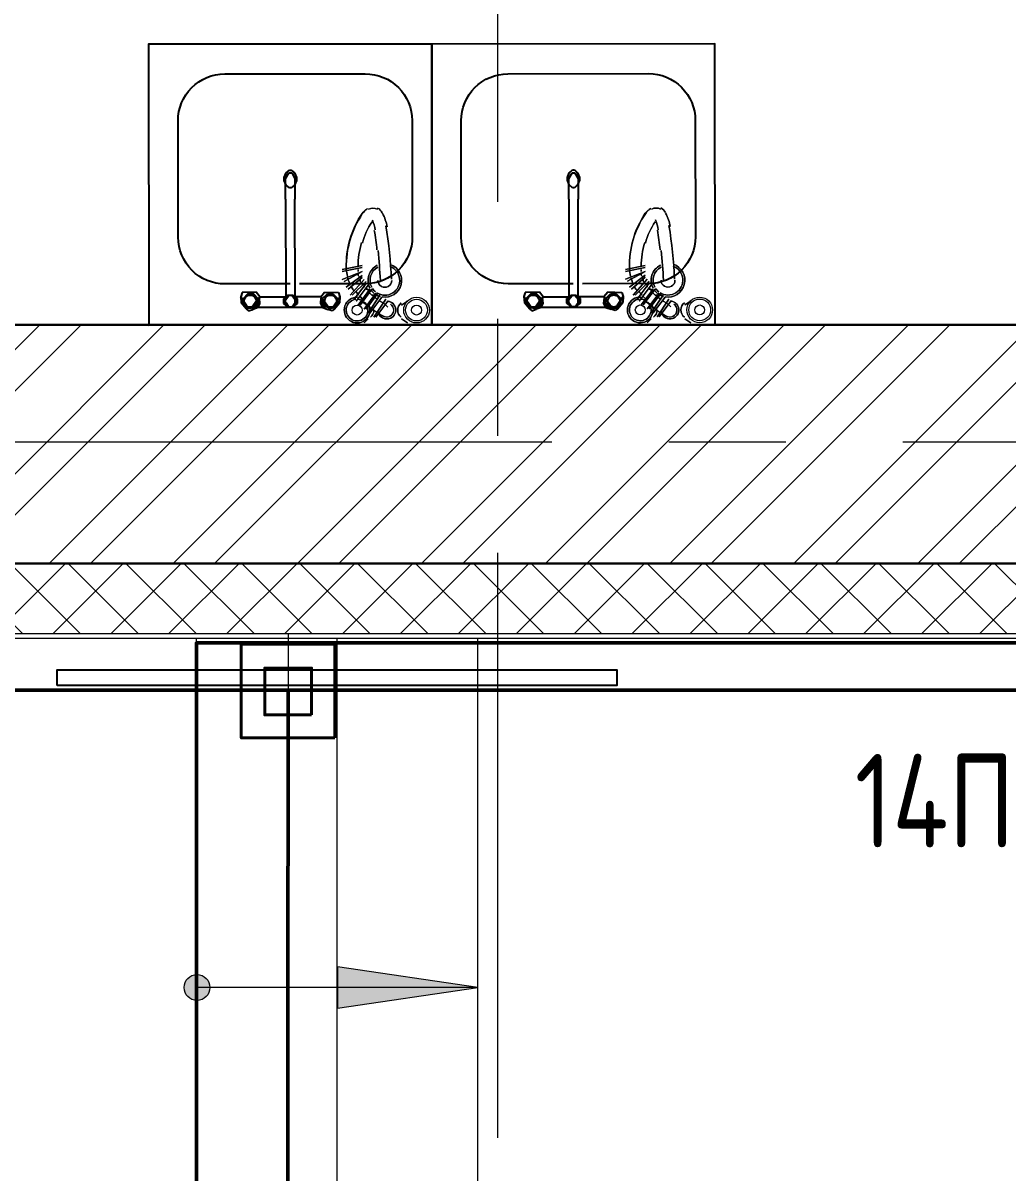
# Model space of a CAD drawing. Header units: millimetres. Extents: x -8417289 to 9420486, y 0 to 208205.
# Drawn here: x -216248 to -214143, y 105038 to 107496 of the extents above; entities that cross this region are included whole.
import ezdxf
from ezdxf import colors
from ezdxf.entities.mleader import LeaderData, LeaderLine
from ezdxf.math import Vec2, Vec3

# ---------------------------------------------------------------- set-up
doc = ezdxf.new("R2010")
doc.units = ezdxf.units.MM
doc.header["$MEASUREMENT"] = 0
doc.linetypes.add('CENTER', pattern=[2, 1.25, -0.25, 0.25, -0.25])
doc.linetypes.add('ГОСТ 2.303 6', pattern=[12, 8, -1.5, 1, -1.5])
doc.layers.get('0').update_dxf_attribs({"color": 250, "lineweight": 9})
for name, color, linetype, lineweight in [('_АР ТЕКСТ', 250, 'Continuous', 25), ('АР_Лестницы', 250, 'Continuous', 15), ('АР_Лестницы ограждение', 94, 'Continuous', 25), ('АР_Навесной фасад', 147, 'Continuous', 5), ('АР_Оси', 195, 'Continuous', 9), ('АР_Отметки', 250, 'Continuous', 15), ('АР_Сущ Несущая стена', 216, 'Continuous', 30), ('АР_Утеплитель', 250, 'Continuous', 9), ('АР_Штриховка кирпич', 250, 'Continuous', 9), ('ТХ_пищеблок', 30, 'Continuous', 20)]:
    doc.layers.add(name, color=color, linetype=linetype, lineweight=lineweight)
doc.layers.add('Козырек', color=7, linetype='Continuous')
doc.styles.add('ISOCPEUR', font='isocpeur.TTF', dxfattribs={"width": 0.7})
doc.styles.add('ГОСТ 2.304', font='isocpeur.TTF', dxfattribs={"width": 0.7})

# ---------------------------------------------------------------- blocks, each defined once
blk = doc.blocks.new('*U25')
h = blk.add_hatch(color=256)
h.dxf.hatch_style = 1
edge = h.paths.add_edge_path()
edge.add_arc((0, 0), 27.6, 359.64, 719.64)
h = blk.add_hatch(color=256)
h.dxf.hatch_style = 1
h.paths.add_polyline_path([(300, -44.3), (300, 44.3), (600, 0)])
blk.add_line((600, 0), (0, 0))
blk.add_lwpolyline([(300, 44.3), (300, -44.3), (600, 0), (300, 44.3)])
blk.add_circle((0, 0), 27.6)
blk = doc.blocks.new('_DotSmall')
at = {"color": 0, "linetype": 'ByBlock', "const_width": 0.5}
blk.add_lwpolyline([(-0.0625, 0, 1), (0.0625, 0, 1)], format="xyb", close=True, dxfattribs=at)

msp = doc.modelspace()

# ---------------------------------------------------------------- hatches: boundary and pattern name
at = {"layer": 'АР_Утеплитель', "ltscale": 100}
h = msp.add_hatch(dxfattribs=at)
h.set_pattern_fill('ANSI37', color=256, scale=700)
h.set_pattern_definition([(45, (-1188594, 154912.83), (-61.871843, 61.871843), []), (135, (-1188594, 154912.83), (-61.871843, -61.871843), [])])
h.paths.add_polyline_path([(-218643.9, 116590.7), (-218493.9, 116590.7), (-218493.9, 116590.7), (-218643.9, 116590.7)])
h.paths.add_polyline_path([(-218493.9, 107238), (-218643.9, 107238), (-218643.9, 106190.7), (-212704, 106190.7), (-212704, 106090.7), (-212554, 106090.7), (-212554, 106340.7), (-218493.9, 106340.7)])
h.paths.add_polyline_path([(-218493.9, 107340.7), (-218643.9, 107340.7), (-218643.9, 107238), (-218493.9, 107238)])
h.paths.add_polyline_path([(-218493.9, 110430.7), (-218643.9, 110430.7), (-218643.9, 108520.7), (-218493.9, 108520.7)])
h.paths.add_polyline_path([(-218493.9, 113510.7), (-218643.9, 113510.7), (-218643.9, 111610.7), (-218493.9, 111610.7)])
h.paths.add_polyline_path([(-218643.9, 114690.7), (-218493.9, 114690.7), (-218493.9, 116590.7), (-218643.9, 116590.7)])
at = {"layer": 'АР_Штриховка кирпич', "ltscale": 100}
h = msp.add_hatch(dxfattribs=at)
h.set_pattern_fill('ANSI32', color=256, scale=500)
h.set_pattern_definition([(45, (-1163480.52, 164822.8), (-132.58252, 132.58252), []), (45, (-1163392.13, 164822.8), (-132.58252, 132.58252), [])])
h.paths.add_polyline_path([(-217983.9, 107275.7), (-218493.9, 107275.7), (-218493.9, 106340.7), (-212554, 106340.7), (-212553.9, 106090.7), (-211913.9, 106090.7), (-211914, 106850.7), (-217983.9, 106850.7)])

# ---------------------------------------------------------------- linework, layer by layer
at = {"linetype": 'ГОСТ 2.303 6', "ltscale": 50}
for points in [[(-215681.1, 106188.8), (-215681.1, 105970.2)], [(-215786.3, 106069.5), (-215562.7, 106069.5)]]:
    msp.add_lwpolyline(points, dxfattribs=at)
at = {"lineweight": 40, "ltscale": 75}
for points in [[(-215581.1, 105967.8), (-215781.1, 105967.8), (-215781.1, 106167.8), (-215581.1, 106167.8)], [(-215631.1, 106017), (-215731.1, 106017), (-215731.1, 106117), (-215631.1, 106117)]]:
    msp.add_lwpolyline(points, close=True, dxfattribs=at)
at = {"layer": 'АР_Лестницы', "ltscale": 100}
for points in [[(-215877, 104681.3), (-215877, 106180.7)], [(-215877, 101350.4), (-215877, 104681.3), (-215275.8, 104681.3), (-215275.8, 106180.7)], [(-215576.4, 104681.3), (-215576.4, 106180.7)]]:
    msp.add_lwpolyline(points, dxfattribs=at)
at = {"layer": 'АР_Лестницы ограждение', "color": 18, "lineweight": 25, "true_color": 0x000000}
msp.add_lwpolyline([(-216174.5, 106079.5), (-216174.5, 106113.3), (-214978.5, 106113.3), (-214978.5, 106079.5)], close=True, dxfattribs=at)
at = {"layer": 'АР_Навесной фасад', "ltscale": 100}
for p, q in [((-218653.9, 106180.7), (-212714, 106180.7)), ((-218643.9, 106190.7), (-212704, 106190.7))]:
    msp.add_line(p, q, dxfattribs=at)
at = {"layer": 'АР_Оси', "linetype": 'CENTER', "ltscale": 1000}
for p, q in [((-215233.9, 134363.2), (-215233.9, 78630.8)), ((-224367.6, 106600.7), (-141189.2, 106600.7))]:
    msp.add_line(p, q, dxfattribs=at)
at = {"layer": 'АР_Сущ Несущая стена', "ltscale": 100}
for p, q in [((-217983.9, 106850.7), (-211914, 106850.7)), ((-218493.9, 106340.7), (-212554, 106340.7))]:
    msp.add_line(p, q, dxfattribs=at)
at = {"layer": 'Козырек', "color": 3, "lineweight": 50, "ltscale": 500}
msp.add_line((-216874.8, 106069.5), (-212724, 106069.5), dxfattribs=at)
at = {"layer": 'Козырек', "color": 1, "lineweight": 50, "ltscale": 500}
msp.add_lwpolyline([(-212724, 103250.3), (-212724, 106170.7), (-212724, 106170.7), (-215877, 106170.7), (-215877, 101350.4)], dxfattribs=at)
at = {"layer": 'Козырек', "color": 3, "lineweight": 50, "ltscale": 500}
msp.add_lwpolyline([(-215681.1, 106069.5), (-215681.1, 106069.5), (-215681.1, 106069.5), (-215681.1, 106069.5), (-215685.3, 101557.7)], dxfattribs=at)
at = {"layer": 'ТХ_пищеблок', "color": 132, "linetype": 'ByBlock', "lineweight": -2, "ltscale": 100}
for p, q in [((-215689.5, 107165.2), (-215685.5, 107175.2)), ((-215689.5, 107159.2), (-215689.5, 107165.2)), ((-215686.5, 107163.2), (-215679.5, 107175.2)), ((-215686.5, 107119.2), (-215686.5, 107163.2)), ((-215685.5, 107175.2), (-215678.5, 107181.2)), ((-215679.5, 107175.2), (-215673.5, 107175.2)), ((-215678.5, 107181.2), (-215674.5, 107181.2)), ((-215674.5, 107181.2), (-215667.5, 107175.2)), ((-215673.5, 107175.2), (-215666.5, 107163.2)), ((-215667.5, 107175.2), (-215663.5, 107165.3)), ((-215666.5, 107163.2), (-215666.5, 107119.2)), ((-215663.5, 107165.3), (-215663.5, 107159.3)), ((-215084.5, 107165.5), (-215080.5, 107175.5)), ((-215084.5, 107159.5), (-215084.5, 107165.5)), ((-215081.5, 107163.5), (-215074.5, 107175.5)), ((-215081.5, 107119.5), (-215081.5, 107163.5)), ((-215080.5, 107175.5), (-215073.5, 107181.5)), ((-215074.5, 107175.5), (-215068.5, 107175.5)), ((-215073.5, 107181.5), (-215069.5, 107181.5)), ((-215069.5, 107181.5), (-215062.5, 107175.5)), ((-215068.5, 107175.5), (-215061.5, 107163.5)), ((-215062.5, 107175.5), (-215058.5, 107165.5)), ((-215061.5, 107163.5), (-215061.5, 107119.5)), ((-215058.5, 107165.5), (-215058.5, 107159.5)), ((-215685.5, 107149.2), (-215689.5, 107159.2)), ((-215678.5, 107143.2), (-215685.5, 107149.2)), ((-215674.5, 107143.2), (-215678.5, 107143.2)), ((-215667.5, 107149.2), (-215674.5, 107143.2)), ((-215663.5, 107159.3), (-215667.5, 107149.2)), ((-215080.5, 107149.5), (-215084.5, 107159.5)), ((-215073.5, 107143.5), (-215080.5, 107149.5)), ((-215069.5, 107143.5), (-215073.5, 107143.5)), ((-215062.5, 107149.5), (-215069.5, 107143.5)), ((-215058.5, 107159.5), (-215062.5, 107149.5)), ((-215686.5, 107119.2), (-215686.3, 106910.3)), ((-215666.3, 106910.2), (-215666.5, 107119.2)), ((-215081.5, 107119.5), (-215081.3, 106910.5)), ((-215061.3, 106910.5), (-215061.5, 107119.5)), ((-215779.3, 106919.5), (-215782.3, 106910.5)), ((-215779.3, 106919.5), (-215782.3, 106910.5)), ((-215749.3, 106920.5), (-215779.3, 106919.5)), ((-215749.3, 106920.5), (-215779.3, 106919.5)), ((-215767.3, 106916.5), (-215777.3, 106906.5)), ((-215767.3, 106916.5), (-215777.3, 106906.5)), ((-215755.3, 106916.5), (-215767.3, 106916.5)), ((-215755.3, 106916.5), (-215767.3, 106916.5)), ((-215745.3, 106906.5), (-215755.3, 106916.5)), ((-215745.3, 106906.5), (-215755.3, 106916.5)), ((-215741.3, 106910.5), (-215749.3, 106920.5)), ((-215741.3, 106910.5), (-215749.3, 106920.5)), ((-215611.3, 106910.6), (-215603.3, 106920.6)), ((-215611.3, 106910.6), (-215603.3, 106920.6)), ((-215607.3, 106906.6), (-215597.3, 106916.6)), ((-215607.3, 106906.6), (-215597.3, 106916.6)), ((-215603.3, 106920.6), (-215573.3, 106919.7)), ((-215603.3, 106920.6), (-215573.3, 106919.7)), ((-215597.3, 106916.6), (-215585.3, 106916.7)), ((-215597.3, 106916.6), (-215585.3, 106916.7)), ((-215585.3, 106916.7), (-215575.3, 106906.7)), ((-215585.3, 106916.7), (-215575.3, 106906.7)), ((-215573.3, 106919.7), (-215570.3, 106910.7)), ((-215573.3, 106919.7), (-215570.3, 106910.7)), ((-215174.3, 106919.8), (-215177.3, 106910.8)), ((-215174.3, 106919.8), (-215177.3, 106910.8)), ((-215144.3, 106920.7), (-215174.3, 106919.8)), ((-215144.3, 106920.7), (-215174.3, 106919.8)), ((-215162.3, 106916.8), (-215172.3, 106906.8)), ((-215162.3, 106916.8), (-215172.3, 106906.8)), ((-215150.3, 106916.8), (-215162.3, 106916.8)), ((-215150.3, 106916.8), (-215162.3, 106916.8)), ((-215140.3, 106906.7), (-215150.3, 106916.8)), ((-215140.3, 106906.7), (-215150.3, 106916.8)), ((-215136.3, 106910.7), (-215144.3, 106920.7)), ((-215136.3, 106910.7), (-215144.3, 106920.7)), ((-215006.3, 106910.8), (-214998.3, 106920.9)), ((-215006.3, 106910.8), (-214998.3, 106920.9)), ((-215002.3, 106906.9), (-214992.3, 106916.9)), ((-215002.3, 106906.9), (-214992.3, 106916.9)), ((-214998.3, 106920.9), (-214968.3, 106920)), ((-214998.3, 106920.9), (-214968.3, 106920)), ((-214992.3, 106916.9), (-214980.3, 106916.9)), ((-214992.3, 106916.9), (-214980.3, 106916.9)), ((-214980.3, 106916.9), (-214970.3, 106907)), ((-214980.3, 106916.9), (-214970.3, 106907)), ((-214968.3, 106920), (-214965.3, 106911)), ((-214968.3, 106920), (-214965.3, 106911)), ((-215766.3, 106886.5), (-215782.3, 106910.5)), ((-215782.3, 106910.5), (-215781.3, 106897.5)), ((-215766.3, 106886.5), (-215782.3, 106910.5)), ((-215770.4, 106884.5), (-215781.3, 106897.5)), ((-215770.4, 106884.5), (-215781.3, 106897.5)), ((-215777.3, 106896.5), (-215777.3, 106906.5)), ((-215777.3, 106896.5), (-215777.3, 106906.5)), ((-215777.3, 106896.5), (-215767.3, 106887.5)), ((-215777.3, 106896.5), (-215767.3, 106887.5)), ((-215744.3, 106907.5), (-215758.3, 106887.5)), ((-215744.3, 106907.5), (-215758.3, 106887.5)), ((-215755.3, 106887.5), (-215745.3, 106896.5)), ((-215755.3, 106887.5), (-215745.3, 106896.5)), ((-215747.3, 106889.5), (-215742.3, 106898.5)), ((-215747.3, 106889.5), (-215742.3, 106898.5)), ((-215745.3, 106896.5), (-215745.3, 106906.5)), ((-215745.3, 106896.5), (-215745.3, 106906.5)), ((-215745.3, 106887.5), (-215741.3, 106896.5)), ((-215745.3, 106887.5), (-215741.3, 106896.5)), ((-215744.3, 106907.5), (-215741.3, 106910.5)), ((-215744.3, 106907.5), (-215741.3, 106910.5)), ((-215742.3, 106898.5), (-215744.3, 106907.5)), ((-215742.3, 106898.5), (-215744.3, 106907.5)), ((-215741.3, 106910.5), (-215742.3, 106907.5)), ((-215741.3, 106910.5), (-215742.3, 106907.5)), ((-215741.3, 106896.5), (-215742.3, 106907.5)), ((-215741.3, 106896.5), (-215742.3, 106907.5)), ((-215741.4, 106910.1), (-215686.3, 106910.2)), ((-215682.3, 106913.4), (-215691.3, 106906.4)), ((-215682.3, 106913.4), (-215691.3, 106906.4)), ((-215691.3, 106906.4), (-215691.3, 106896.4)), ((-215691.3, 106906.4), (-215691.3, 106896.4)), ((-215691.3, 106896.4), (-215682.3, 106889.4)), ((-215691.3, 106896.4), (-215682.3, 106889.4)), ((-215681.3, 106913.4), (-215688.3, 106906.4)), ((-215681.3, 106913.4), (-215688.3, 106906.4)), ((-215688.3, 106906.4), (-215688.3, 106895.4)), ((-215688.3, 106906.4), (-215688.3, 106895.4)), ((-215688.3, 106895.4), (-215681.3, 106888.4)), ((-215688.3, 106895.4), (-215681.3, 106888.4)), ((-215686.4, 106904.1), (-215679.4, 106913.3)), ((-215686.4, 106898.3), (-215686.4, 106904.1)), ((-215686.3, 106898.4), (-215679.3, 106888.4)), ((-215686.3, 106898.4), (-215679.3, 106888.4)), ((-215670.3, 106913.3), (-215682.3, 106913.4)), ((-215670.3, 106913.3), (-215682.3, 106913.4)), ((-215666.3, 106904.2), (-215673.4, 106913.3)), ((-215673.3, 106888.3), (-215666.3, 106898.3)), ((-215673.3, 106888.3), (-215666.3, 106898.3)), ((-215664.3, 106906.3), (-215671.3, 106913.3)), ((-215664.3, 106906.3), (-215671.3, 106913.3)), ((-215671.3, 106888.3), (-215664.3, 106895.3)), ((-215671.3, 106888.3), (-215664.3, 106895.3)), ((-215661.3, 106906.3), (-215670.3, 106913.3)), ((-215661.3, 106906.3), (-215670.3, 106913.3)), ((-215670.3, 106889.3), (-215661.3, 106896.3)), ((-215670.3, 106889.3), (-215661.3, 106896.3)), ((-215611.2, 106910.3), (-215666.3, 106910.2)), ((-215666.3, 106898.3), (-215666.3, 106904.2)), ((-215664.3, 106895.3), (-215664.3, 106906.3)), ((-215664.3, 106895.3), (-215664.3, 106906.3)), ((-215661.3, 106896.3), (-215661.3, 106906.3)), ((-215661.3, 106896.3), (-215661.3, 106906.3)), ((-215611.3, 106910.6), (-215610.3, 106907.6)), ((-215608.3, 106907.6), (-215611.3, 106910.6)), ((-215611.3, 106910.6), (-215610.3, 106907.6)), ((-215608.3, 106907.6), (-215611.3, 106910.6)), ((-215611.2, 106896.6), (-215610.3, 106907.6)), ((-215611.2, 106896.6), (-215610.3, 106907.6)), ((-215607.2, 106887.6), (-215611.2, 106896.6)), ((-215607.2, 106887.6), (-215611.2, 106896.6)), ((-215610.2, 106898.6), (-215608.3, 106907.6)), ((-215610.2, 106898.6), (-215608.3, 106907.6)), ((-215605.2, 106889.6), (-215610.2, 106898.6)), ((-215605.2, 106889.6), (-215610.2, 106898.6)), ((-215608.3, 106907.6), (-215594.2, 106887.6)), ((-215608.3, 106907.6), (-215594.2, 106887.6)), ((-215607.2, 106896.6), (-215607.3, 106906.6)), ((-215607.2, 106896.6), (-215607.3, 106906.6)), ((-215597.2, 106887.6), (-215607.2, 106896.6)), ((-215597.2, 106887.6), (-215607.2, 106896.6)), ((-215586.2, 106886.7), (-215570.3, 106910.7)), ((-215586.2, 106886.7), (-215570.3, 106910.7)), ((-215575.2, 106896.7), (-215585.2, 106887.7)), ((-215575.2, 106896.7), (-215585.2, 106887.7)), ((-215582.2, 106884.7), (-215571.2, 106897.7)), ((-215582.2, 106884.7), (-215571.2, 106897.7)), ((-215575.2, 106896.7), (-215575.3, 106906.7)), ((-215575.2, 106896.7), (-215575.3, 106906.7)), ((-215570.3, 106910.7), (-215571.2, 106897.7)), ((-215161.3, 106886.8), (-215177.3, 106910.8)), ((-215177.3, 106910.8), (-215176.3, 106897.8)), ((-215161.3, 106886.8), (-215177.3, 106910.8)), ((-215165.4, 106884.8), (-215176.3, 106897.8)), ((-215165.4, 106884.8), (-215176.3, 106897.8)), ((-215172.3, 106896.8), (-215172.3, 106906.8)), ((-215172.3, 106896.8), (-215172.3, 106906.8)), ((-215172.3, 106896.8), (-215162.3, 106887.8)), ((-215172.3, 106896.8), (-215162.3, 106887.8)), ((-215139.3, 106907.7), (-215153.3, 106887.8)), ((-215139.3, 106907.7), (-215153.3, 106887.8)), ((-215150.3, 106887.8), (-215140.3, 106896.7)), ((-215150.3, 106887.8), (-215140.3, 106896.7)), ((-215142.3, 106889.7), (-215137.3, 106898.7)), ((-215142.3, 106889.7), (-215137.3, 106898.7)), ((-215140.3, 106896.7), (-215140.3, 106906.7)), ((-215140.3, 106896.7), (-215140.3, 106906.7)), ((-215140.3, 106887.7), (-215136.3, 106896.7)), ((-215140.3, 106887.7), (-215136.3, 106896.7)), ((-215139.3, 106907.7), (-215136.3, 106910.7)), ((-215139.3, 106907.7), (-215136.3, 106910.7)), ((-215137.3, 106898.7), (-215139.3, 106907.7)), ((-215137.3, 106898.7), (-215139.3, 106907.7)), ((-215136.3, 106910.7), (-215137.3, 106907.7)), ((-215136.3, 106910.7), (-215137.3, 106907.7)), ((-215136.3, 106896.7), (-215137.3, 106907.7)), ((-215136.3, 106896.7), (-215137.3, 106907.7)), ((-215136.4, 106910.4), (-215081.3, 106910.5)), ((-215077.3, 106913.6), (-215086.3, 106906.6)), ((-215077.3, 106913.6), (-215086.3, 106906.6)), ((-215086.3, 106906.6), (-215086.3, 106896.6)), ((-215086.3, 106906.6), (-215086.3, 106896.6)), ((-215086.3, 106896.6), (-215077.3, 106889.6)), ((-215086.3, 106896.6), (-215077.3, 106889.6)), ((-215076.3, 106913.6), (-215083.3, 106906.6)), ((-215076.3, 106913.6), (-215083.3, 106906.6)), ((-215083.3, 106906.6), (-215083.3, 106895.6)), ((-215083.3, 106906.6), (-215083.3, 106895.6)), ((-215083.3, 106895.6), (-215076.3, 106888.6)), ((-215083.3, 106895.6), (-215076.3, 106888.6)), ((-215081.4, 106904.4), (-215074.4, 106913.6)), ((-215081.4, 106898.6), (-215081.4, 106904.4)), ((-215081.3, 106898.6), (-215074.3, 106888.6)), ((-215081.3, 106898.6), (-215074.3, 106888.6)), ((-215065.3, 106913.6), (-215077.3, 106913.6)), ((-215065.3, 106913.6), (-215077.3, 106913.6)), ((-215061.3, 106904.4), (-215068.4, 106913.6)), ((-215068.3, 106888.6), (-215061.3, 106898.6)), ((-215068.3, 106888.6), (-215061.3, 106898.6)), ((-215059.3, 106906.6), (-215066.3, 106913.6)), ((-215059.3, 106906.6), (-215066.3, 106913.6)), ((-215066.3, 106888.6), (-215059.3, 106895.6)), ((-215066.3, 106888.6), (-215059.3, 106895.6)), ((-215056.3, 106906.6), (-215065.3, 106913.6)), ((-215056.3, 106906.6), (-215065.3, 106913.6)), ((-215065.3, 106889.6), (-215056.3, 106896.6)), ((-215065.3, 106889.6), (-215056.3, 106896.6)), ((-215006.2, 106910.5), (-215061.3, 106910.5)), ((-215061.3, 106898.6), (-215061.3, 106904.4)), ((-215059.3, 106895.6), (-215059.3, 106906.6)), ((-215059.3, 106895.6), (-215059.3, 106906.6)), ((-215056.3, 106896.6), (-215056.3, 106906.6)), ((-215056.3, 106896.6), (-215056.3, 106906.6)), ((-215006.3, 106910.8), (-215005.3, 106907.9)), ((-215003.3, 106907.9), (-215006.3, 106910.8)), ((-215006.3, 106910.8), (-215005.3, 106907.9)), ((-215003.3, 106907.9), (-215006.3, 106910.8)), ((-215006.2, 106896.8), (-215005.3, 106907.9)), ((-215006.2, 106896.8), (-215005.3, 106907.9)), ((-215002.2, 106887.9), (-215006.2, 106896.8)), ((-215002.2, 106887.9), (-215006.2, 106896.8)), ((-215005.2, 106898.9), (-215003.3, 106907.9)), ((-215005.2, 106898.9), (-215003.3, 106907.9)), ((-215000.2, 106889.9), (-215005.2, 106898.9)), ((-215000.2, 106889.9), (-215005.2, 106898.9)), ((-215003.3, 106907.9), (-214989.2, 106887.9)), ((-215003.3, 106907.9), (-214989.2, 106887.9)), ((-215002.2, 106896.9), (-215002.3, 106906.9)), ((-215002.2, 106896.9), (-215002.3, 106906.9)), ((-214992.2, 106887.9), (-215002.2, 106896.9)), ((-214992.2, 106887.9), (-215002.2, 106896.9)), ((-214989.2, 106887.9), (-215000.2, 106889.9)), ((-214989.2, 106887.9), (-215000.2, 106889.9)), ((-214981.2, 106886.9), (-214965.3, 106911)), ((-214981.2, 106886.9), (-214965.3, 106911)), ((-214970.2, 106897), (-214980.2, 106887.9)), ((-214970.2, 106897), (-214980.2, 106887.9)), ((-214977.2, 106885), (-214966.2, 106898)), ((-214977.2, 106885), (-214966.2, 106898)), ((-214970.2, 106897), (-214970.3, 106907)), ((-214970.2, 106897), (-214970.3, 106907)), ((-214965.3, 106911), (-214966.2, 106898)), ((-215770.4, 106884.5), (-215768.3, 106887.5)), ((-215770.4, 106884.5), (-215768.3, 106887.5)), ((-215770.4, 106884.5), (-215765.4, 106880.5)), ((-215770.4, 106884.5), (-215765.4, 106880.5)), ((-215768.3, 106887.5), (-215766.3, 106886.5)), ((-215768.3, 106887.5), (-215766.3, 106886.5)), ((-215767.3, 106887.5), (-215755.3, 106887.5)), ((-215767.3, 106887.5), (-215755.3, 106887.5)), ((-215759.3, 106885.5), (-215766.3, 106886.5)), ((-215759.3, 106885.5), (-215766.3, 106886.5)), ((-215765.4, 106880.5), (-215756.4, 106883.5)), ((-215765.4, 106880.5), (-215756.4, 106883.5)), ((-215759.3, 106885.5), (-215758.3, 106887.5)), ((-215759.3, 106885.5), (-215758.3, 106887.5)), ((-215758.3, 106887.5), (-215747.3, 106889.5)), ((-215758.3, 106887.5), (-215747.3, 106889.5)), ((-215745.3, 106887.5), (-215756.4, 106883.5)), ((-215745.3, 106887.5), (-215756.4, 106883.5)), ((-215607.2, 106887.6), (-215745.3, 106887.5)), ((-215682.3, 106889.4), (-215670.3, 106889.3)), ((-215682.3, 106889.4), (-215670.3, 106889.3)), ((-215681.3, 106888.4), (-215671.3, 106888.3)), ((-215681.3, 106888.4), (-215671.3, 106888.3)), ((-215607.2, 106887.6), (-215596.2, 106883.6)), ((-215607.2, 106887.6), (-215596.2, 106883.6)), ((-215594.2, 106887.6), (-215605.2, 106889.6)), ((-215594.2, 106887.6), (-215605.2, 106889.6)), ((-215585.2, 106887.7), (-215597.2, 106887.6)), ((-215585.2, 106887.7), (-215597.2, 106887.6)), ((-215587.2, 106880.7), (-215596.2, 106883.6)), ((-215587.2, 106880.7), (-215596.2, 106883.6)), ((-215593.2, 106885.6), (-215594.2, 106887.6)), ((-215593.2, 106885.6), (-215594.2, 106887.6)), ((-215593.2, 106885.6), (-215586.2, 106886.7)), ((-215593.2, 106885.6), (-215586.2, 106886.7)), ((-215582.2, 106884.7), (-215587.2, 106880.7)), ((-215582.2, 106884.7), (-215587.2, 106880.7)), ((-215584.2, 106887.7), (-215586.2, 106886.7)), ((-215584.2, 106887.7), (-215586.2, 106886.7)), ((-215582.2, 106884.7), (-215584.2, 106887.7)), ((-215582.2, 106884.7), (-215584.2, 106887.7)), ((-215165.4, 106884.8), (-215163.3, 106887.8)), ((-215165.4, 106884.8), (-215163.3, 106887.8)), ((-215165.4, 106884.8), (-215160.4, 106880.8)), ((-215165.4, 106884.8), (-215160.4, 106880.8)), ((-215163.3, 106887.8), (-215161.3, 106886.8)), ((-215163.3, 106887.8), (-215161.3, 106886.8)), ((-215162.3, 106887.8), (-215150.3, 106887.8)), ((-215162.3, 106887.8), (-215150.3, 106887.8)), ((-215154.3, 106885.8), (-215161.3, 106886.8)), ((-215154.3, 106885.8), (-215161.3, 106886.8)), ((-215160.4, 106880.8), (-215151.4, 106883.8)), ((-215160.4, 106880.8), (-215151.4, 106883.8)), ((-215154.3, 106885.8), (-215153.3, 106887.8)), ((-215154.3, 106885.8), (-215153.3, 106887.8)), ((-215153.3, 106887.8), (-215142.3, 106889.7)), ((-215153.3, 106887.8), (-215142.3, 106889.7)), ((-215140.3, 106887.7), (-215151.4, 106883.8)), ((-215140.3, 106887.7), (-215151.4, 106883.8)), ((-215002.2, 106887.9), (-215140.3, 106887.7)), ((-215077.3, 106889.6), (-215065.3, 106889.6)), ((-215077.3, 106889.6), (-215065.3, 106889.6)), ((-215076.3, 106888.6), (-215066.3, 106888.6)), ((-215076.3, 106888.6), (-215066.3, 106888.6)), ((-215002.2, 106887.9), (-214991.2, 106883.9)), ((-215002.2, 106887.9), (-214991.2, 106883.9)), ((-214980.2, 106887.9), (-214992.2, 106887.9)), ((-214980.2, 106887.9), (-214992.2, 106887.9)), ((-214982.2, 106880.9), (-214991.2, 106883.9)), ((-214982.2, 106880.9), (-214991.2, 106883.9)), ((-214988.2, 106885.9), (-214989.2, 106887.9)), ((-214988.2, 106885.9), (-214989.2, 106887.9)), ((-214988.2, 106885.9), (-214981.2, 106886.9)), ((-214988.2, 106885.9), (-214981.2, 106886.9)), ((-214977.2, 106885), (-214982.2, 106880.9)), ((-214977.2, 106885), (-214982.2, 106880.9)), ((-214979.2, 106887.9), (-214981.2, 106886.9)), ((-214979.2, 106887.9), (-214981.2, 106886.9)), ((-214977.2, 106885), (-214979.2, 106887.9)), ((-214977.2, 106885), (-214979.2, 106887.9))]:
    msp.add_line(p, q, dxfattribs=at)
for points in [[(-215978.7, 106850.2), (-215373.7, 106850.7), (-215374.3, 107450.7), (-215979.3, 107450.2), (-215978.7, 106850.2)], [(-215373.7, 106850.4), (-214768.7, 106850.9), (-214769.3, 107450.9), (-215374.3, 107450.4), (-215373.7, 106850.4)]]:
    msp.add_lwpolyline(points, dxfattribs=at)
for points in [[(-215676.8, 106938.1), (-215816, 106938, -0.414214), (-215916.1, 107037.9), (-215916.3, 107286.8, -0.414214), (-215816.4, 107386.8), (-215516.2, 107387.1, -0.414214), (-215416.1, 107287.2), (-215415.9, 107038.4, -0.414214), (-215515.8, 106938.3), (-215656.8, 106938.2)], [(-215071.8, 106938.4), (-215211, 106938.3, -0.414214), (-215311.1, 107038.2), (-215311.3, 107287, -0.414214), (-215211.4, 107387.1), (-214911.2, 107387.4, -0.414214), (-214811.1, 107287.5), (-214810.9, 107038.6, -0.414214), (-214910.8, 106938.6), (-215051.8, 106938.4)]]:
    msp.add_lwpolyline(points, format="xyb", dxfattribs=at)
at = {"layer": 'ТХ_пищеблок', "color": 132, "lineweight": 0}
for points in [[(-215523.2, 107088.6, -0.098402), (-215511.4, 107098.9, 0.098402), (-215522.6, 107087.5, 0.153885), (-215556.9, 106971.7, -0.153885), (-215523.2, 107088.6)], [(-214918.2, 107088.9, -0.098402), (-214906.4, 107099.2, 0.098402), (-214917.6, 107087.8, 0.153885), (-214951.9, 106971.9, -0.153885), (-214918.2, 107088.9)], [(-215479.6, 106869.4, -0.016359), (-215499.2, 106882.3, 0.016359), (-215478.2, 106869.7, 1.000109), (-215462.2, 106894.5, -1.000109), (-215479.6, 106869.4)], [(-214874.6, 106869.7, -0.016359), (-214894.2, 106882.6, 0.016359), (-214873.2, 106869.9, 1.000109), (-214857.2, 106894.8, -1.000109), (-214874.6, 106869.7)]]:
    msp.add_lwpolyline(points, format="xyb", dxfattribs=at)
for points in [[(-215490.4, 107097.5, 0.263202), (-215509.2, 107097.6, -0.263202)], [(-215480.1, 107090.3, 0.128446), (-215489.8, 107100.2, -0.128446)], [(-215469.6, 107060.2, 0.076793), (-215479.4, 107088.9, -0.076793)], [(-214885.4, 107097.8, 0.263202), (-214904.2, 107097.8, -0.263202)], [(-214875.1, 107090.5, 0.128446), (-214884.8, 107100.5, -0.128446)], [(-214864.6, 107060.5, 0.076793), (-214874.4, 107089.2, -0.076793)], [(-215501.6, 107070.7, 0.086562), (-215522.5, 107025.1, -0.086562)], [(-215495.1, 107053.4, 0.048642), (-215500.9, 107074.4, -0.048642)], [(-215460.5, 106948.1, 0.030153), (-215472.3, 107062.5, -0.030153)], [(-214896.6, 107071, 0.086562), (-214917.5, 107025.4, -0.086562)], [(-214890.1, 107053.7, 0.048642), (-214895.9, 107074.7, -0.048642)], [(-214855.5, 106948.4, 0.030153), (-214867.3, 107062.8, -0.030153)], [(-215491.3, 107010.8, 0.021688), (-215496.9, 107052.5, -0.021688)], [(-214886.3, 107011.1, 0.021688), (-214891.9, 107052.8, -0.021688)], [(-215524, 107026.2, 0.073497), (-215531.6, 106975.4, -0.073497)], [(-214919, 107026.4, 0.073497), (-214926.6, 106975.6, -0.073497)], [(-215484, 106945.6, 0.008531), (-215488.9, 107009.2, -0.008531)], [(-214879, 106945.8, 0.008531), (-214883.9, 107009.5, -0.008531)], [(-215556.8, 106969.7, 0.043708), (-215554.4, 106954, -0.043708)], [(-215490.5, 106977.8, 0.423103), (-215506.1, 106928.6, -0.423103)], [(-215489.3, 106973.6, 0.413779), (-215502.5, 106930.8, -0.413779)], [(-215491.3, 106918.7, 1.108707), (-215463.4, 106975.4, -1.108707)], [(-215480.4, 106910.1, 0.921844), (-215462.8, 106979.6, -0.921844)], [(-214951.8, 106970, 0.043708), (-214949.4, 106954.3, -0.043708)], [(-214885.5, 106978, 0.423103), (-214901.1, 106928.9, -0.423103)], [(-214884.3, 106973.9, 0.413779), (-214897.5, 106931.1, -0.413779)], [(-214886.3, 106919, 1.108707), (-214858.4, 106975.6, -1.108707)], [(-214875.4, 106910.4, 0.921844), (-214857.8, 106979.9, -0.921844)], [(-215553.5, 106950.3, 0.038822), (-215548.6, 106937.1, -0.038822)], [(-215489.3, 106945.6, 1.000049), (-215459.6, 106945.6, -1.000049)], [(-214948.5, 106950.6, 0.038822), (-214943.6, 106937.4, -0.038822)], [(-214884.3, 106945.8, 1.000049), (-214854.6, 106945.8, -1.000049)], [(-215546.9, 106933.7, 0.030446), (-215541.3, 106924.2, -0.030446)], [(-215536.7, 106922.2, 0.021049), (-215530.1, 106914, -0.021049)], [(-215503.9, 106924.9, 0.071236), (-215496.9, 106917.5, -0.071236)], [(-215500.8, 106927.9, 0.075801), (-215494.3, 106920.8, -0.075801)], [(-215493.7, 106915.2, 0.071497), (-215484.3, 106911, -0.071497)], [(-214941.9, 106933.9, 0.030446), (-214936.3, 106924.5, -0.030446)], [(-214931.7, 106922.4, 0.021049), (-214925.1, 106914.2, -0.021049)], [(-214898.9, 106925.2, 0.071236), (-214891.9, 106917.7, -0.071236)], [(-214895.8, 106928.2, 0.075801), (-214889.3, 106921.1, -0.075801)], [(-214888.7, 106915.4, 0.071497), (-214879.3, 106911.3, -0.071497)], [(-215532.5, 106909.6, 3.349514), (-215508, 106892, -3.349514)], [(-215536.2, 106905.2, 2.5734), (-215510.9, 106886.7, -2.5734)], [(-215521.4, 106901.9, 0.121122), (-215532, 106905.3, -0.121122)], [(-215527.6, 106911.2, 0.020071), (-215520.5, 106904.1, -0.020071)], [(-215520.4, 106898.6, 0.006867), (-215513, 106892.6, -0.006867)], [(-215512.3, 106891.3, 0.111571), (-215518.3, 106899.6, -0.111571)], [(-215510, 106890.3, 0.006878), (-215502.3, 106884.5, -0.006878)], [(-215488, 106875.3, 1.879148), (-215469.8, 106901.1, -1.879148)], [(-215487.1, 106873.3, 1.639573), (-215467.6, 106901, -1.639573)], [(-215439.3, 106897.4, 0.502962), (-215439.3, 106866.8, -0.502962)], [(-214927.5, 106909.9, 3.349514), (-214903, 106892.3, -3.349514)], [(-214931.2, 106905.5, 2.5734), (-214905.9, 106887, -2.5734)], [(-214916.4, 106902.2, 0.121122), (-214927, 106905.6, -0.121122)], [(-214922.6, 106911.4, 0.020071), (-214915.5, 106904.4, -0.020071)], [(-214915.4, 106898.8, 0.006867), (-214908, 106892.9, -0.006867)], [(-214907.3, 106891.6, 0.111571), (-214913.3, 106899.9, -0.111571)], [(-214905, 106890.5, 0.006878), (-214897.3, 106884.8, -0.006878)], [(-214883, 106875.6, 1.879148), (-214864.8, 106901.4, -1.879148)], [(-214882.1, 106873.6, 1.639573), (-214862.6, 106901.2, -1.639573)], [(-214834.3, 106897.7, 0.502962), (-214834.3, 106867.1, -0.502962)], [(-215505.4, 106866.8, 0.232603), (-215497.7, 106881.8, -0.232603)], [(-215489.1, 106880.1, 0.039911), (-215488.6, 106877.1, -0.039911)], [(-214900.4, 106867.1, 0.232603), (-214892.7, 106882, -0.232603)], [(-214884.1, 106880.4, 0.039911), (-214883.6, 106877.4, -0.039911)]]:
    msp.add_lwpolyline(points, format="xyb", close=True, dxfattribs=at)
for points in [[(-215523.1, 106977.3), (-215565.4, 106968.9)], [(-215565.4, 106964.6), (-215523.1, 106973.1)], [(-215523.1, 106964.6), (-215565.4, 106947.7), (-215523.1, 106964.6), (-215561.2, 106943.5)], [(-215531.6, 106968.9), (-215531.6, 106964.6)], [(-214918.1, 106977.6), (-214960.4, 106969.1)], [(-214960.4, 106964.9), (-214918.1, 106973.3)], [(-214918.1, 106964.9), (-214960.4, 106948), (-214918.1, 106964.9), (-214956.2, 106943.7)], [(-214926.6, 106969.1), (-214926.6, 106964.9)], [(-215523.1, 106956.2), (-215557, 106930.8)], [(-215552.7, 106926.5), (-215523.1, 106951.9)], [(-215518.9, 106947.7), (-215548.5, 106913.8)], [(-215544.3, 106913.8), (-215514.6, 106943.5)], [(-215514.6, 106939.2), (-215540, 106905.4)], [(-215531.6, 106960.4), (-215531.6, 106956.2), (-215527.3, 106951.9), (-215531.6, 106956.2)], [(-215527.3, 106947.7), (-215527.3, 106943.5), (-215523.1, 106939.2), (-215518.9, 106935), (-215518.9, 106930.8), (-215518.9, 106935), (-215523.1, 106939.2), (-215527.3, 106943.5)], [(-214918.1, 106956.4), (-214952, 106931)], [(-214947.7, 106926.8), (-214918.1, 106952.2)], [(-214913.9, 106948), (-214943.5, 106914.1)], [(-214939.3, 106914.1), (-214909.6, 106943.7)], [(-214909.6, 106939.5), (-214935, 106905.6)], [(-214926.6, 106960.7), (-214926.6, 106956.4), (-214922.3, 106952.2), (-214926.6, 106956.4)], [(-214922.3, 106948), (-214922.3, 106943.7), (-214918.1, 106939.5), (-214913.9, 106935.3), (-214913.9, 106931), (-214913.9, 106935.3), (-214918.1, 106939.5), (-214922.3, 106943.7)], [(-215535.8, 106901.2), (-215510.4, 106935)], [(-215506.2, 106926.5), (-215531.6, 106892.7)], [(-215527.3, 106892.7), (-215501.9, 106926.5)], [(-215493.5, 106918.1), (-215518.9, 106884.2)], [(-215514.6, 106926.5), (-215510.4, 106926.5), (-215510.4, 106922.3), (-215510.4, 106926.5)], [(-215514.6, 106884.2), (-215489.3, 106918.1)], [(-215506.2, 106918.1), (-215501.9, 106913.8), (-215497.7, 106913.8), (-215501.9, 106913.8)], [(-214930.8, 106901.4), (-214905.4, 106935.3)], [(-214901.2, 106926.8), (-214926.6, 106893)], [(-214922.3, 106893), (-214896.9, 106926.8)], [(-214888.5, 106918.3), (-214913.9, 106884.5)], [(-214909.6, 106926.8), (-214905.4, 106926.8), (-214905.4, 106922.6), (-214905.4, 106926.8)], [(-214909.6, 106884.5), (-214884.3, 106918.3)], [(-214901.2, 106918.3), (-214896.9, 106914.1), (-214892.7, 106914.1), (-214896.9, 106914.1)], [(-215485, 106913.8), (-215510.4, 106875.8)], [(-215506.2, 106875.8), (-215480.8, 106909.6)], [(-215497.7, 106909.6), (-215489.3, 106905.4)], [(-215472.3, 106905.4), (-215497.7, 106867.3)], [(-215493.5, 106867.3), (-215468.1, 106901.2)], [(-215476.6, 106896.9), (-215468.1, 106888.5), (-215476.6, 106896.9), (-215485, 106901.2)], [(-215438.5, 106892.7), (-215425.8, 106901.2)], [(-214880, 106914.1), (-214905.4, 106876)], [(-214901.2, 106876), (-214875.8, 106909.9)], [(-214892.7, 106909.9), (-214884.3, 106905.6)], [(-214867.3, 106905.6), (-214892.7, 106867.6)], [(-214888.5, 106867.6), (-214863.1, 106901.4)], [(-214871.6, 106897.2), (-214863.1, 106888.7), (-214871.6, 106897.2), (-214880, 106901.4)], [(-214833.5, 106893), (-214820.8, 106901.4)], [(-215510.4, 106863.1), (-215518.9, 106854.6)], [(-215438.5, 106863.1), (-215425.8, 106854.6)], [(-214905.4, 106863.3), (-214913.9, 106854.9)], [(-214833.5, 106863.3), (-214820.8, 106854.9)]]:
    msp.add_lwpolyline(points, close=True, dxfattribs=at)
for points in [[(-215565.4, 106968.9), (-215565.4, 106968.9)], [(-215565.4, 106968.9), (-215565.4, 106968.9)], [(-215523.1, 106973.1), (-215523.1, 106973.1)], [(-215523.1, 106973.1), (-215523.1, 106973.1)], [(-215523.1, 106964.6), (-215523.1, 106964.6)], [(-215523.1, 106964.6), (-215523.1, 106964.6)], [(-214960.4, 106969.1), (-214960.4, 106969.1)], [(-214960.4, 106969.1), (-214960.4, 106969.1)], [(-214918.1, 106973.3), (-214918.1, 106973.3)], [(-214918.1, 106973.3), (-214918.1, 106973.3)], [(-214918.1, 106964.9), (-214918.1, 106964.9)], [(-214918.1, 106964.9), (-214918.1, 106964.9)], [(-215561.2, 106947.7), (-215561.2, 106947.7)], [(-215561.2, 106947.7), (-215561.2, 106947.7)], [(-215523.1, 106956.2), (-215523.1, 106956.2)], [(-215523.1, 106956.2), (-215523.1, 106956.2)], [(-215518.9, 106943.5), (-215518.9, 106943.5)], [(-215518.9, 106943.5), (-215518.9, 106943.5)], [(-214956.2, 106948), (-214956.2, 106948)], [(-214956.2, 106948), (-214956.2, 106948)], [(-214918.1, 106956.4), (-214918.1, 106956.4)], [(-214918.1, 106956.4), (-214918.1, 106956.4)], [(-214913.9, 106943.7), (-214913.9, 106943.7)], [(-214913.9, 106943.7), (-214913.9, 106943.7)], [(-215557, 106926.5), (-215557, 106926.5)], [(-215557, 106926.5), (-215557, 106926.5)], [(-215510.4, 106935), (-215510.4, 106935)], [(-215510.4, 106935), (-215510.4, 106935)], [(-215501.9, 106926.5), (-215501.9, 106926.5)], [(-215501.9, 106926.5), (-215501.9, 106926.5)], [(-215493.5, 106918.1), (-215493.5, 106918.1)], [(-215493.5, 106918.1), (-215493.5, 106918.1)], [(-214952, 106926.8), (-214952, 106926.8)], [(-214952, 106926.8), (-214952, 106926.8)], [(-214905.4, 106935.3), (-214905.4, 106935.3)], [(-214905.4, 106935.3), (-214905.4, 106935.3)], [(-214896.9, 106926.8), (-214896.9, 106926.8)], [(-214896.9, 106926.8), (-214896.9, 106926.8)], [(-214888.5, 106918.3), (-214888.5, 106918.3)], [(-214888.5, 106918.3), (-214888.5, 106918.3)], [(-215548.5, 106913.8), (-215548.5, 106913.8)], [(-215548.5, 106913.8), (-215548.5, 106913.8)], [(-215540, 106901.2), (-215540, 106901.2)], [(-215540, 106901.2), (-215540, 106901.2)], [(-215527.3, 106892.7), (-215527.3, 106892.7)], [(-215527.3, 106892.7), (-215527.3, 106892.7)], [(-215480.8, 106909.6), (-215480.8, 106909.6)], [(-215480.8, 106909.6), (-215480.8, 106909.6)], [(-215472.3, 106901.2), (-215472.3, 106901.2)], [(-215472.3, 106901.2), (-215472.3, 106901.2)], [(-214943.5, 106914.1), (-214943.5, 106914.1)], [(-214943.5, 106914.1), (-214943.5, 106914.1)], [(-214935, 106901.4), (-214935, 106901.4)], [(-214935, 106901.4), (-214935, 106901.4)], [(-214922.3, 106893), (-214922.3, 106893)], [(-214922.3, 106893), (-214922.3, 106893)], [(-214875.8, 106909.9), (-214875.8, 106909.9)], [(-214875.8, 106909.9), (-214875.8, 106909.9)], [(-214867.3, 106901.4), (-214867.3, 106901.4)], [(-214867.3, 106901.4), (-214867.3, 106901.4)], [(-215518.9, 106884.2), (-215518.9, 106884.2)], [(-215518.9, 106884.2), (-215518.9, 106884.2)], [(-215506.2, 106875.8), (-215506.2, 106875.8)], [(-215506.2, 106875.8), (-215506.2, 106875.8)], [(-215497.7, 106867.3), (-215497.7, 106867.3)], [(-215497.7, 106867.3), (-215497.7, 106867.3)], [(-214913.9, 106884.5), (-214913.9, 106884.5)], [(-214913.9, 106884.5), (-214913.9, 106884.5)], [(-214901.2, 106876), (-214901.2, 106876)], [(-214901.2, 106876), (-214901.2, 106876)], [(-214892.7, 106867.6), (-214892.7, 106867.6)], [(-214892.7, 106867.6), (-214892.7, 106867.6)]]:
    msp.add_lwpolyline(points, dxfattribs=at)
at = {"layer": 'ТХ_пищеблок', "color": 132, "linetype": 'ByBlock', "lineweight": -2, "ltscale": 100}
for centre in [(-214985.3, 106901.4), (-214985.3, 106901.4), (-215762.3, 106901), (-215762.3, 106901), (-215590.3, 106901.2), (-215590.3, 106901.2), (-215157.3, 106901.3), (-215157.3, 106901.3)]:
    msp.add_circle(centre, 13, dxfattribs=at)
at = {"layer": 'ТХ_пищеблок', "color": 132, "lineweight": 0}
for centre, radius in [((-215533.7, 106882.1), 10.6), ((-215533.7, 106882.1), 10.6), ((-215406.7, 106882.1), 27.5), ((-215406.7, 106882.1), 27.5), ((-215406.7, 106882.1), 23.3), ((-215406.7, 106882.1), 23.3), ((-215406.7, 106882.1), 10.6), ((-215406.7, 106882.1), 10.6), ((-214928.7, 106882.4), 10.6), ((-214928.7, 106882.4), 10.6), ((-214801.7, 106882.4), 27.5), ((-214801.7, 106882.4), 27.5), ((-214801.7, 106882.4), 23.3), ((-214801.7, 106882.4), 23.3), ((-214801.7, 106882.4), 10.6), ((-214801.7, 106882.4), 10.6)]:
    msp.add_circle(centre, radius, dxfattribs=at)

# ---------------------------------------------------------------- block references
at = {"layer": 'АР_Лестницы', "ltscale": 100}
msp.add_blockref('*U25', (-215875.8, 105434.3), dxfattribs=at)

# ---------------------------------------------------------------- texts
at = {"layer": 'АР_Оси', "lineweight": 50, "style": 'ГОСТ 2.304', "width": 0.8}
msp.add_text('14П', height=200, dxfattribs=at).set_placement((-214470.4, 105733.4))

# ---------------------------------------------------------------- leaders
at = {"layer": '_АР ТЕКСТ'}
ml = msp.add_multileader_mtext('Standard', dxfattribs=at)
ml.set_content('{\\W0.8;-2,550}', color=256, style='ISOCPEUR')
ml.set_leader_properties(color=256, linetype='Continuous', lineweight=-1)
ml.set_arrow_properties(name='DOTSMALL')
ml.build(insert=Vec2(0, 0))
ml.multileader.update_dxf_attribs({"has_text_frame": 1, "text_left_attachment_type": 4, "text_right_attachment_type": 4, "dogleg_length": 100, "arrow_head_size": 180})
ctx = ml.context
ctx.base_point, ctx.char_height, ctx.arrow_head_size, ctx.landing_gap_size, ctx.plane_origin = Vec3(-302775.8, 123943.3, -2), 250, 180, 50, Vec3(-302295.5, 121699.2, -2)
ctx.left_attachment, ctx.right_attachment = 4, 4
notes = []
notes.append((ctx, [(0, (0, 0, 0), (0, 0), (1, 0), 1, [])]))
ctx.mtext.insert, ctx.mtext.width, ctx.mtext.defined_height, ctx.mtext.line_spacing_style, ctx.mtext.flow_direction = Vec3(-302725.8, 124276.6, -2), 801.086, 330.7, 2, 5
ml = msp.add_multileader_mtext('Standard', dxfattribs=at)
ml.set_content('{\\W0.8;-2,550}', color=256, style='ISOCPEUR')
ml.set_leader_properties(color=256, linetype='Continuous', lineweight=-1)
ml.set_arrow_properties(name='DOTSMALL')
ml.build(insert=Vec2(0, 0))
ml.multileader.update_dxf_attribs({"has_text_frame": 1, "text_left_attachment_type": 4, "text_right_attachment_type": 4, "dogleg_length": 100, "arrow_head_size": 180})
ctx = ml.context
ctx.base_point, ctx.char_height, ctx.arrow_head_size, ctx.landing_gap_size, ctx.plane_origin = Vec3(-314736, 120073.3, -2), 250, 180, 50, Vec3(-314255.7, 117829.3, -2)
ctx.left_attachment, ctx.right_attachment = 4, 4
notes.append((ctx, [(0, (0, 0, 0), (0, 0), (1, 0), 1, [])]))
ctx.mtext.insert, ctx.mtext.width, ctx.mtext.defined_height, ctx.mtext.line_spacing_style, ctx.mtext.flow_direction = Vec3(-314686, 120406.6, -2), 801.086, 330.7, 2, 5
at = {"layer": 'АР_Отметки'}
ml = msp.add_multileader_mtext('Standard', dxfattribs=at)
ml.set_content('{\\W0.8;-2,250}', color=256, style='ISOCPEUR')
ml.set_leader_properties(color=256, linetype='Continuous', lineweight=-1)
ml.set_arrow_properties(name='DOTSMALL')
ml.build(insert=Vec2(0, 0))
ml.multileader.update_dxf_attribs({"has_text_frame": 1, "text_left_attachment_type": 4, "text_right_attachment_type": 4, "dogleg_length": 100, "arrow_head_size": 180})
ctx = ml.context
ctx.base_point, ctx.char_height, ctx.arrow_head_size, ctx.landing_gap_size, ctx.plane_origin = Vec3(-297233.6, 128352.9), 250, 180, 50, Vec3(-296855.5, 126878.8)
ctx.left_attachment, ctx.right_attachment = 4, 4
notes.append((ctx, [(0, (0, 0, 0), (0, 0), (1, 0), 1, [])]))
ctx.mtext.insert, ctx.mtext.width, ctx.mtext.defined_height, ctx.mtext.line_spacing_style, ctx.mtext.flow_direction = Vec3(-297183.6, 128686.2), 769.989, 343.9, 2, 5
ml = msp.add_multileader_mtext('Standard', dxfattribs=at)
ml.set_content('{\\W0.8;-2,250}', color=256, style='ISOCPEUR')
ml.set_leader_properties(color=256, linetype='Continuous', lineweight=-1)
ml.set_arrow_properties(name='DOTSMALL')
ml.build(insert=Vec2(0, 0))
ml.multileader.update_dxf_attribs({"has_text_frame": 1, "text_left_attachment_type": 4, "text_right_attachment_type": 4, "dogleg_length": 100, "arrow_head_size": 180})
ctx = ml.context
ctx.base_point, ctx.char_height, ctx.arrow_head_size, ctx.landing_gap_size, ctx.plane_origin = Vec3(-298305.8, 120267, 0), 250, 180, 50, Vec3(-302964.3, 116414.7, 0)
ctx.left_attachment, ctx.right_attachment = 4, 4
notes.append((ctx, [(0, (0, 0, 0), (0, 0), (1, 0), 1, [])]))
ctx.mtext.insert, ctx.mtext.width, ctx.mtext.defined_height, ctx.mtext.line_spacing_style, ctx.mtext.flow_direction = Vec3(-298255.8, 120600.4, 0), 769.989, 343.9, 2, 5
ml = msp.add_multileader_mtext('Standard', dxfattribs=at)
ml.set_content('{\\W0.8;-2,250}', color=256, style='ISOCPEUR')
ml.set_leader_properties(color=256, linetype='Continuous', lineweight=-1)
ml.set_arrow_properties(name='DOTSMALL')
ml.build(insert=Vec2(0, 0))
ml.multileader.update_dxf_attribs({"has_text_frame": 1, "text_left_attachment_type": 4, "text_right_attachment_type": 4, "dogleg_length": 100, "arrow_head_size": 180})
ctx = ml.context
ctx.base_point, ctx.char_height, ctx.arrow_head_size, ctx.landing_gap_size, ctx.plane_origin = Vec3(-336127.5, 116985.9, 0), 250, 180, 50, Vec3(-337174, 115928.8, 0)
ctx.left_attachment, ctx.right_attachment = 4, 4
notes.append((ctx, [(0, (0, 0, 0), (0, 0), (1, 0), 1, [])]))
ctx.mtext.insert, ctx.mtext.width, ctx.mtext.defined_height, ctx.mtext.line_spacing_style, ctx.mtext.flow_direction = Vec3(-336077.5, 117319.2, 0), 769.989, 343.9, 2, 5
ml = msp.add_multileader_mtext('Standard', dxfattribs=at)
ml.set_content('{\\W0.8;-2,650}', color=256, style='ISOCPEUR')
ml.set_leader_properties(color=256, linetype='Continuous', lineweight=-1)
ml.set_arrow_properties(name='DOTSMALL')
ml.build(insert=Vec2(0, 0))
ml.multileader.update_dxf_attribs({"has_text_frame": 1, "text_left_attachment_type": 4, "text_right_attachment_type": 4, "dogleg_length": 100, "arrow_head_size": 180})
ctx = ml.context
ctx.base_point, ctx.char_height, ctx.arrow_head_size, ctx.landing_gap_size, ctx.plane_origin = Vec3(-302139.5, 114233.7), 250, 180, 50, Vec3(-302336.3, 112502.9)
ctx.left_attachment, ctx.right_attachment = 4, 4
notes.append((ctx, [(0, (0, 0, 0), (0, 0), (1, 0), 1, [])]))
ctx.mtext.insert, ctx.mtext.width, ctx.mtext.defined_height, ctx.mtext.line_spacing_style, ctx.mtext.flow_direction = Vec3(-302089.5, 114567), 881.186, 431, 2, 5
for ctx, leaders in notes:
    for number, flags, end, landing, length, lines in leaders:
        leader = LeaderData()
        leader.index, (leader.has_last_leader_line, leader.has_dogleg_vector, leader.attachment_direction) = number, flags
        leader.last_leader_point, leader.dogleg_vector, leader.dogleg_length = Vec3(end), Vec3(landing), length
        for number, points, colour, breaks in lines:
            line = LeaderLine()
            line.index, line.vertices, line.color, line.breaks = number, Vec3.list(points), colors.encode_raw_color(colour), breaks
            leader.lines.append(line)
        ctx.leaders.append(leader)

doc.saveas('drawing.dxf')
